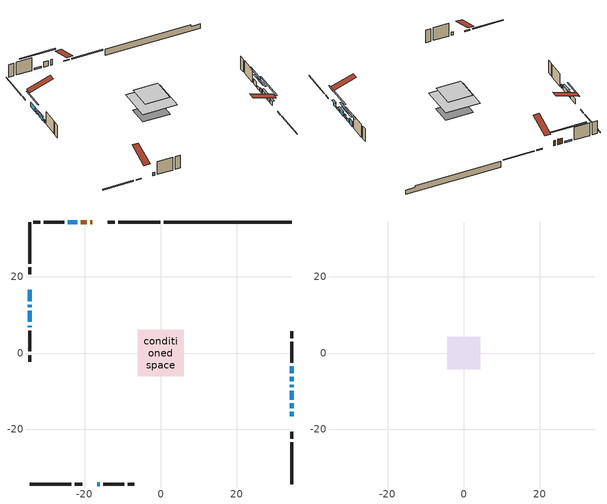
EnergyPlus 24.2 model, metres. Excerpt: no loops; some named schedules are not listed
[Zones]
conditioned space
 floor adiabatic (AdiabaticFloorConstruction): -6.05,-6.05 -6.05,6.05 6.05,6.05 6.05,-6.05 z2.75
 floor foundation (Slab1 construction): -4.86,-3.55 -4.86,3.55 4.86,3.55 4.86,-3.55 z-2.04
 wall outside (RimJoist1 construction): -0.19,34.39 -11.11,34.39 / -34.39,-34.39 -23.47,-34.39 / -34.39,34.39 -34.39,23.47 / 34.39,-34.39 34.39,-23.47 z0.31:0.61
 wall outside (RimJoist2 construction): -12.04,34.39 -13.92,34.39 / -22.54,-34.39 -20.66,-34.39 / -34.39,22.54 -34.39,20.66 / 34.39,-22.54 34.39,-20.66 z0.31:0.61
 wall outside (AdiabaticWallConstruction 1): -17.97,34.39 -18.54,34.39 / -19.47,34.39 -20.99,34.39 z0.31:2.34
 wall outside (AdiabaticWallConstruction): 34.39,-16.61 34.39,-15.39 / -34.39,11.14 -34.39,8.14 / 34.39,-12.31 34.39,-9.87 z0.31:1.83; -34.39,16.61 -34.39,13.61 z0.31:2.11; -34.39,12.68 -34.39,12.07 / -16.61,-34.39 -16,-34.39 / -34.39,7.21 -34.39,6.81 z0.31:1.53; 34.39,-14.46 34.39,-13.24 / -21.92,34.39 -24.36,34.39 z0.31:0.92; 34.39,-8.95 34.39,-8.33 z0.31:1.84; 34.39,-7.41 34.39,-6.19 z0.31:1.33; 34.39,-5.26 34.39,-3.43 z0.31:2.39
 wall outside (Wall1 construction): -25.29,34.39 -30.77,34.39 / -15.07,-34.39 -9.59,-34.39 / -34.39,5.88 -34.39,0.4 / 34.39,-2.5 34.39,2.98 z0.31:5.19
 wall outside (Wall3 construction): -31.7,34.39 -33.46,34.39 / -8.66,-34.39 -6.9,-34.39 / -34.39,-0.53 -34.39,-2.3 / 34.39,3.91 34.39,5.67 z0.31:5.19
 wall foundation (FoundationWall1 construction): 0.74,34.39,-2.04 0.74,34.39,0.31 31.03,34.39,0.31 31.03,34.39,-0.35 34.39,34.39,-0.35 34.39,34.39,-2.04
 window (WindowConstruction): 34.39,-16.61 34.39,-15.39 z0.31:1.83
 window (WindowConstruction 5): -34.39,16.61 -34.39,13.61 z0.31:2.11
 window (WindowConstruction 6): -34.39,12.68 -34.39,12.07 z0.31:1.53
 window (WindowConstruction 7): -34.39,11.14 -34.39,8.14 z0.31:1.83
 window (WindowConstruction 10): 34.39,-14.46 34.39,-13.24 z0.31:0.92
 window (WindowConstruction 11): -21.92,34.39 -24.36,34.39 z0.31:0.92
 window (WindowConstruction 1): 34.39,-12.31 34.39,-9.87 z0.31:1.83
 window (WindowConstruction 8): -16.61,-34.39 -16,-34.39 z0.31:1.53
 window (WindowConstruction 2): 34.39,-8.94 34.39,-8.34 z0.31:1.83
 window (WindowConstruction 3): 34.39,-7.41 34.39,-6.19 z0.31:1.32
 window (WindowConstruction 4): 34.39,-5.26 34.39,-3.43 z0.31:2.39
 window (WindowConstruction 9): -34.39,7.21 -34.39,6.81 z0.31:1.53
 door (Door): -17.97,34.39 -18.54,34.39 z0.31:2.34
 door (Door 1): -19.47,34.39 -20.99,34.39 z0.31:2.34
 ceiling adiabatic (AdiabaticFloorConstruction): 6.05,-6.05 6.05,6.05 -6.05,6.05 -6.05,-6.05 z2.75
attic - vented
 floor to conditioned space (Floor1 construction Reversed): -4.28,-4.28 -4.28,4.28 4.28,4.28 4.28,-4.28 z5.19
 roof outside (Roof1 construction): -17.04,34.39,5.19 -17.04,26.06,7.96 -14.85,26.06,7.96 -14.85,34.39,5.19; -17.54,-34.39,5.19 -17.54,-26.06,7.96 -19.73,-26.06,7.96 -19.73,-34.39,5.19; -34.39,17.54,5.19 -26.06,17.54,7.96 -26.06,19.73,7.96 -34.39,19.73,5.19; 34.39,-17.54,5.19 26.06,-17.54,7.96 26.06,-19.73,7.96 34.39,-19.73,5.19
shading: 34.39,-15.09 34.39,-16.91 35,-16.91 35,-15.09 z2.13; -34.39,10.97 -34.39,19.25 -34.81,19.25 -34.81,10.97 z4.75; -34.39,11.77 -34.39,12.98 -35,12.98 -35,11.77 z1.83; -34.39,7.84 -34.39,11.44 -35,11.44 -35,7.84 z2.13; 34.39,-8.16 34.39,-19.54 34.81,-19.54 34.81,-8.16 z6; -29.44,34.39 -16.84,34.39 -16.84,34.81 -29.44,34.81 z6; 34.39,-9.57 34.39,-12.61 35,-12.61 35,-9.57 z2.13; 34.39,-5.7 34.39,-11.58 34.81,-11.58 34.81,-5.7 z4.47; 34.39,-3.55 34.39,-10.05 34.81,-10.05 34.81,-3.55 z3.96; 34.39,-0.79 34.39,-7.9 34.81,-7.9 34.81,-0.79 z5.03
[Building]
Building 1: Terrain=Suburbs
[Site:Location]
Quebec Intl AP_QC: Latitude {deg}=46.8; Longitude {deg}=-71.38; Time Zone {hr}=-5; Elevation {m}=74; Keep Site Location Information=Yes
[Site:GroundTemperature:Shallow]
0.0108218, -2.24938, -2.43038, -1.3578, 2.94801, 7.23376, 10.9493, 13.303, 13.5029, 11.5886, 7.96783, 3.81355
[Site:WaterMainsTemperature]
Calculation Method=Schedule; Temperature Schedule=mains temperature schedule
[Material] Roughness=Rough; Thermal Absorptance=0.9
Name | Thickness {m} | Conductivity {W/m-K} | Density {kg/m3} | Specific Heat {J/kg-K} | Solar Absorptance | Visible Absorptance
asphalt or fiberglass shingles | 0.00635 | 0.162714 | 1121.4 | 1465.45 | 0.4 | 0.4
ceiling loosefill ins | 0.169333 | 0.0480833 | 16.02 | 1046.75 | 0.7 | 0.7
ceiling stud and cavity | 0.1397 | 0.0757758 | 65.682 | 1177.47 | 0.7 | 0.7
concrete 4.0 in. | 0.1016 | 1.803125 | 2242.8 | 837.4 | 0.7 | 0.7
concrete 8.0 in. | 0.2032 | 1.803125 | 2242.8 | 837.4 | 0.7 | 0.7
door material | 0.04445 | 0.053851 | 512.64 | 1214.23 | 0.7 | 0.7
exterior vertical ins | 0.0111466 | 0.029427 | 32.04 | 1214.23 | 0.7 | 0.7
floor covering | 0.0127 | 0.0433444 | 54.468 | 1339.84 | 0.6 | 0.6
floor rigid ins; wall rigid ins 1 | 0.512978 | 0.029427 | 32.04 | 1214.23 | 0.7 | 0.7
floor stud and cavity | 0.1397 | 1.75129 | 37.0049 | 1207.88 | 0.7 | 0.7
furniture material conditioned space 1 | 0.1524 | 0.115458 | 640.8 | 1214.23 | 0.6 | 0.6
gypsum board | 0.0127 | 0.160291 | 801 | 837.4 | 0.6 | 0.6
gypsum board 1 | 0.0127 | 0.160291 | 801 | 837.4 | 0.7 | 0.7
osb sheathing 0.5 in. | 0.0127 | 0.115458 | 512.64 | 1214.23 | 0.7 | 0.7
osb sheathing 0.75 in. | 0.01905 | 0.115458 | 512.64 | 1214.23 | 0.7 | 0.7
osb sheathing 2.0 in. | 0.0508 | 0.115458 | 512.64 | 1214.23 | 0.7 | 0.7
rim joist stud and cavity | 0.0508 | 0.147604 | 50.32683 | 1063.81 | 0.6 | 0.6
rim joist stud and cavity 1 | 0.0508 | 0.433314 | 125.044 | 1163.47 | 0.6 | 0.6
wall rigid ins | 0.051816 | 0.029427 | 32.04 | 1214.23 | 0.7 | 0.7
wall stud and cavity | 0.1397 | 0.160606 | 139.0536 | 1170.24 | 0.7 | 0.7
wall stud and cavity 1 | 0.1397 | 0.141173 | 139.0536 | 1170.24 | 0.7 | 0.7
wall stud and cavity 2 | 0.0889 | 0.380278 | 52.3479 | 1209.89 | 0.7 | 0.7
wall stud and cavity 3 | 0.0889 | 0.391764 | 83.0341 | 1211.67 | 0.7 | 0.7
wood siding | 0.0254 | 0.102417 | 544.68 | 1172.36 | 0.4 | 0.4
wood siding 1; wood siding 2; wood siding 3 | 0.0254 | 0.102417 | 544.68 | 1172.36 | 0.7 | 0.7
[WindowMaterial:SimpleGlazingSystem]
Name | U-Factor {W/m2-K} | Solar Heat Gain Coefficient
WindowMaterial | 2.98038 | 0.54
WindowMaterial 1 | 2.92474 | 0.62
WindowMaterial 2 | 2.94518 | 0.59
WindowMaterial 3 | 2.97414 | 0.6
WindowMaterial 4 | 2.79244 | 0.64
WindowMaterial 5 | 2.77314 | 0.53
WindowMaterial 6 | 2.790737 | 0.63
WindowMaterial 7 | 2.96789 | 0.62
WindowMaterial 8 | 3.01559 | 0.58
WindowMaterial 9 | 3.01842 | 0.5
[Construction]
AdiabaticFloorConstruction: floor stud and cavity, floor rigid ins, osb sheathing 0.75 in., floor covering
AdiabaticWallConstruction: wood siding 2, wall rigid ins 1, wall stud and cavity 2, gypsum board
AdiabaticWallConstruction 1: wood siding 3, wall rigid ins 1, wall stud and cavity 2, gypsum board
Door; Door 1: door material
Floor1 construction Reversed: gypsum board, ceiling stud and cavity, ceiling loosefill ins
FoundationWall1 construction: concrete 8.0 in., gypsum board 1
furniture construction conditioned space 1: furniture material conditioned space 1
PartitionWallConstruction: gypsum board, wall stud and cavity 3, gypsum board
RimJoist1 construction: wood siding 1, rim joist stud and cavity
RimJoist2 construction: wood siding 1, osb sheathing 2.0 in., rim joist stud and cavity 1
Roof1 construction: asphalt or fiberglass shingles
Slab1 construction: concrete 4.0 in.
Wall1 construction: wood siding, wall rigid ins, osb sheathing 0.5 in., wall stud and cavity, gypsum board
Wall3 construction: wood siding, wall rigid ins, osb sheathing 0.5 in., wall stud and cavity 1, gypsum board
WindowConstruction; WindowConstruction 2: WindowMaterial
WindowConstruction 1: WindowMaterial 1
WindowConstruction 10; WindowConstruction 11: WindowMaterial 9
WindowConstruction 3: WindowMaterial 2
WindowConstruction 4: WindowMaterial 3
WindowConstruction 5: WindowMaterial 4
WindowConstruction 6: WindowMaterial 5
WindowConstruction 7: WindowMaterial 6
WindowConstruction 8: WindowMaterial 7
WindowConstruction 9: WindowMaterial 8
[Zone] Multiplier=1; Part of Total Floor Area=Yes
Name | Volume {m3}
attic - vented | 32.9604
conditioned space | 551.2
[Space]
Name | Zone | Volume {m3}
attic - vented 1 | attic - vented | 32.9604
conditioned space 1 | conditioned space | 551.2
[ZoneInfiltration:EffectiveLeakageArea]
infil attic - vented 1: Zone or Space=attic - vented 1; Schedule=Always On Discrete; Effective Air Leakage Area {cm2}=2700.18; Stack Coefficient=0.000193068; Wind Coefficient=9.38805e-06
[ZoneMixing]
whole house fan mix: Zone or Space=attic - vented; Schedule=Always On Continuous; Design Flow Rate Calculation Method=Flow/Zone; Design Flow Rate {m3/s}=0; Source Zone or Space=conditioned space
[SurfaceProperty:ExposedFoundationPerimeter]
Slab1: Exposed Perimeter Calculation Method=TotalExposedPerimeter; Total Exposed Perimeter {m}=33.651
[InternalMass] Zone or ZoneList=conditioned space; Space or SpaceList=conditioned space 1
Name | Construction | Surface Area {m2}
furniture mass conditioned space 1 | furniture construction conditioned space 1 | 86.12
partition wall mass | PartitionWallConstruction | 215.3
[Lights]
interior lighting: Zone or ZoneList or Space or SpaceList=conditioned space 1; Schedule=interior lighting schedule; Design Level Calculation Method=LightingLevel; Lighting Level {W}=343.2; Return Air Fraction=0; Fraction Radiant=0.6; Fraction Visible=0.2; Fraction Replaceable=1
[People]
occupants: Zone or ZoneList or Space or SpaceList=conditioned space 1; Number of People Schedule=occupants schedule; Number of People Calculation Method=People; Number of People=3; Fraction Radiant=0.314171; Sensible Heat Fraction=0.56303; Activity Level Schedule=occupants activity schedule; Carbon Dioxide Generation Rate {m3/s-W}=0; Enable ASHRAE 55 Comfort Warnings=No; Mean Radiant Temperature Calculation Type=EnclosureAveraged
[ElectricEquipment] Zone or ZoneList or Space or SpaceList=conditioned space 1; Design Level Calculation Method=EquipmentLevel
Name | Schedule | Design Level {W} | Fraction Latent | Fraction Radiant | Fraction Lost
clothes dryer | clothes dryer schedule | 140.772 | 0.015 | 0.081 | 0.85
clothes washer | clothes washer schedule | 32.1985 | 0.03 | 0.162 | 0.7
cooking range | cooking range schedule | 215.147 | 0.08 | 0.432 | 0.2
dishwasher | dishwasher schedule | 66.8632 | 0.3 | 0.18 | 0.4
fridge | fridge schedule | 72.9452 | 0 | 0.6 | 0
mech vent bath fan 0 | mech vent bath fan 0 schedule | 50.2 | 0 | 0 | 1
mech vent bath fan 1 | mech vent bath fan 1 schedule | 50.2 | 0 | 0 | 1
mech vent house fan | mech vent house fan schedule | 0 | 0 | 0 | 1
mech vent house fan cfis | mech vent house fan cfis schedule | 0 | 0 | 0 | 0
mech vent range fan 0 | mech vent range fan 0 schedule | 57 | 0 | 0 | 1
misc plug loads | misc plug loads schedule | 494.7 | 0.045 | 0.513 | 0.1
whole house fan | Always On Discrete | 0 | 0 | 0 | 1
[OtherEquipment] Zone or ZoneList or Space or SpaceList=conditioned space 1; Design Level Calculation Method=EquipmentLevel
Name | Fuel Type | Schedule | Design Level {W} | Fraction Latent | Fraction Radiant | Fraction Lost
clothes dryer 1 | Electricity | clothes dryer schedule | 0 | 0.015 | 0.081 | 0.85
cooking range 1 | Electricity | cooking range schedule | 0 | 0.08 | 0.432 | 0.2
general water use latent | None | general water use schedule | 62.594 | 1 | 0 | 0
general water use sensible | None | general water use schedule | -61.6891 | 0 | 0.6 | 0
mech vent house fan latent load | None | Always On Discrete | 0 | 1 | 0 | 0
mech vent house fan sensible load | None | Always On Discrete | 0 | 0 | 0 | 0
water heater energy adjustment1 | Electricity | Always On Discrete | 0.01 | 0 | 0 | 1
[ZoneInfiltration:DesignFlowRate] Zone or ZoneList or Space or SpaceList=conditioned space 1; Schedule=Always On Discrete; Design Flow Rate Calculation Method=Flow/Zone; Design Flow Rate {m3/s}=0
infil flow; natural vent flow; whole house fan flow
[AvailabilityManager:Scheduled]
air source heat pump airloop Availability Manager: Schedule=Always On Discrete
[Foundation:Kiva]
Foundation Kiva 1: Initial Indoor Air Temperature {C}=18; Wall Height Above Grade {m}=0.310012; Wall Depth Below Slab {m}=0.2032; Custom Block Material Name 1=exterior vertical ins; Custom Block Depth 1 {m}=2.350008; Custom Block X Position 1 {m}=0.2159; Custom Block Z Position 1 {m}=0
[Foundation:Kiva:Settings]
Soil Conductivity {W/m-K}=0.849921; Soil Density {kg/m3}=1842.3; Soil Specific Heat {J/kg-K}=418.7; Ground Solar Absorptivity=0.9; Ground Thermal Absorptivity=0.9; Ground Surface Roughness {m}=0.03; Far-Field Width {m}=40; Deep-Ground Boundary Condition=ZeroFlux; Deep-Ground Depth {m}=40; Minimum Cell Dimension {m}=0.2; Maximum Cell Growth Coefficient=3; Simulation Timestep=Timestep
[Exterior:Lights]
exterior lighting: Schedule=exterior lighting schedule; Design Level {W}=75.6
[EnergyManagementSystem:GlobalVariable]
air_source_heat_pump_airloop_Fan_RTF
infil_program_Qfan
infil_program_Qinf
natural_vent_program_Qnv
natural_vent_program_Qwhf
[EnergyManagementSystem:Sensor]
Name | Output:Variable or Output:Meter Index Key | Output:Variable or Output:Meter
airflow_gain | infil flow | Infiltration Sensible Heat Gain Energy
airflow_gain_1 | natural vent flow | Infiltration Sensible Heat Gain Energy
airflow_gain_2 | whole house fan flow | Infiltration Sensible Heat Gain Energy
airflow_loss | infil flow | Infiltration Sensible Heat Loss Energy
airflow_loss_1 | natural vent flow | Infiltration Sensible Heat Loss Energy
airflow_loss_2 | whole house fan flow | Infiltration Sensible Heat Loss Energy
clg_load_cond |  | Cooling:EnergyTransfer:Zone:CONDITIONED SPACE
clg_sp_s; clg_sp_s_1 | cooling setpoint | Schedule Value
clothes_dryer_exhaust_0_sch_s | clothes dryer exhaust 0 schedule | Schedule Value
cool_season | cooling season schedule | Schedule Value
htg_load_cond |  | Heating:EnergyTransfer:Zone:CONDITIONED SPACE
htg_sp_s; htg_sp_s_1 | heating setpoint | Schedule Value
ig_ee_conv | clothes dryer | Electric Equipment Convective Heating Energy
ig_ee_conv_2 | cooking range | Electric Equipment Convective Heating Energy
ig_ee_conv_4 | fridge | Electric Equipment Convective Heating Energy
ig_ee_conv_5 | misc plug loads | Electric Equipment Convective Heating Energy
ig_ee_conv_6 | whole house fan | Electric Equipment Convective Heating Energy
ig_ee_rad | clothes dryer | Electric Equipment Radiant Heating Energy
ig_ee_rad_2 | cooking range | Electric Equipment Radiant Heating Energy
ig_ee_rad_4 | fridge | Electric Equipment Radiant Heating Energy
ig_ee_rad_5 | misc plug loads | Electric Equipment Radiant Heating Energy
ig_ee_rad_6 | whole house fan | Electric Equipment Radiant Heating Energy
ig_lgt_conv | interior lighting | Lights Convective Heating Energy
ig_lgt_rad | interior lighting | Lights Radiant Heating Energy
ig_lgt_vis | interior lighting | Lights Visible Radiation Heating Energy
ig_oe_conv | clothes dryer 1 | Other Equipment Convective Heating Energy
ig_oe_conv_1 | cooking range 1 | Other Equipment Convective Heating Energy
ig_oe_conv_2 | general water use latent | Other Equipment Convective Heating Energy
ig_oe_conv_3 | general water use sensible | Other Equipment Convective Heating Energy
ig_oe_conv_4 | water heater energy adjustment1 | Other Equipment Convective Heating Energy
ig_oe_rad | clothes dryer 1 | Other Equipment Radiant Heating Energy
ig_oe_rad_1 | cooking range 1 | Other Equipment Radiant Heating Energy
ig_oe_rad_2 | general water use latent | Other Equipment Radiant Heating Energy
ig_oe_rad_3 | general water use sensible | Other Equipment Radiant Heating Energy
ig_oe_rad_4 | water heater energy adjustment1 | Other Equipment Radiant Heating Energy
ig_ppl_conv | occupants | People Convective Heating Energy
ig_ppl_rad | occupants | People Radiant Heating Energy
im_conv | furniture mass conditioned space 1 | Surface Inside Face Convection Heat Gain Energy
im_conv_1 | partition wall mass | Surface Inside Face Convection Heat Gain Energy
im_ig | furniture mass conditioned space 1 | Surface Inside Face Internal Gains Radiation Heat Gain Energy
im_ig_1 | partition wall mass | Surface Inside Face Internal Gains Radiation Heat Gain Energy
im_lgt | furniture mass conditioned space 1 | Surface Inside Face Lights Radiation Heat Gain Energy
im_lgt_1 | partition wall mass | Surface Inside Face Lights Radiation Heat Gain Energy
im_sol | furniture mass conditioned space 1 | Surface Inside Face Solar Radiation Heat Gain Energy
im_sol_1 | partition wall mass | Surface Inside Face Solar Radiation Heat Gain Energy
im_surf | furniture mass conditioned space 1 | Surface Inside Face Net Surface Thermal Radiation Heat Gain Energy
im_surf_1 | partition wall mass | Surface Inside Face Net Surface Thermal Radiation Heat Gain Energy
mech_vent_bath_fan_0_sch_s | mech vent bath fan 0 schedule | Schedule Value
mech_vent_bath_fan_1_sch_s | mech vent bath fan 1 schedule | Schedule Value
mech_vent_range_fan_0_sch_s | mech vent range fan 0 schedule | Schedule Value
mv_conv | mech vent bath fan 0 | Electric Equipment Convective Heating Energy
mv_conv_1 | mech vent bath fan 1 | Electric Equipment Convective Heating Energy
mv_conv_2 | mech vent house fan | Electric Equipment Convective Heating Energy
mv_conv_3 | mech vent house fan cfis | Electric Equipment Convective Heating Energy
mv_conv_4 | mech vent range fan 0 | Electric Equipment Convective Heating Energy
mv_conv_5 | mech vent house fan latent load | Other Equipment Convective Heating Energy
mv_conv_6 | mech vent house fan sensible load | Other Equipment Convective Heating Energy
mv_rad | mech vent bath fan 0 | Electric Equipment Radiant Heating Energy
mv_rad_1 | mech vent bath fan 1 | Electric Equipment Radiant Heating Energy
mv_rad_2 | mech vent house fan | Electric Equipment Radiant Heating Energy
mv_rad_3 | mech vent house fan cfis | Electric Equipment Radiant Heating Energy
mv_rad_4 | mech vent range fan 0 | Electric Equipment Radiant Heating Energy
mv_rad_5 | mech vent house fan latent load | Other Equipment Radiant Heating Energy
mv_rad_6 | mech vent house fan sensible load | Other Equipment Radiant Heating Energy
natural_vent_s | natural vent schedule | Schedule Value
out_pb_s |  | Site Outdoor Air Barometric Pressure
out_wt_s |  | Site Outdoor Air Humidity Ratio
site_vw_s |  | Site Wind Speed
ss_back_out | Window1 | Surface Window Shortwave from Zone Back Out Window Heat Transfer Rate
ss_back_out_1 | Window10 | Surface Window Shortwave from Zone Back Out Window Heat Transfer Rate
ss_back_out_10 | Window8 | Surface Window Shortwave from Zone Back Out Window Heat Transfer Rate
ss_back_out_11 | Window9 | Surface Window Shortwave from Zone Back Out Window Heat Transfer Rate
ss_back_out_2 | Window12 | Surface Window Shortwave from Zone Back Out Window Heat Transfer Rate
ss_back_out_3 | Window13 | Surface Window Shortwave from Zone Back Out Window Heat Transfer Rate
ss_back_out_4 | Window15 | Surface Window Shortwave from Zone Back Out Window Heat Transfer Rate
ss_back_out_5 | Window16 | Surface Window Shortwave from Zone Back Out Window Heat Transfer Rate
ss_back_out_6 | Window3 | Surface Window Shortwave from Zone Back Out Window Heat Transfer Rate
ss_back_out_7 | Window5 | Surface Window Shortwave from Zone Back Out Window Heat Transfer Rate
ss_back_out_8 | Window6 | Surface Window Shortwave from Zone Back Out Window Heat Transfer Rate
ss_back_out_9 | Window7 | Surface Window Shortwave from Zone Back Out Window Heat Transfer Rate
ss_conv | Door1 | Surface Inside Face Convection Heat Gain Energy
ss_conv_1 | Door2 | Surface Inside Face Convection Heat Gain Energy
ss_conv_10 | Window6 | Surface Inside Face Convection Heat Gain Energy
ss_conv_11 | Window7 | Surface Inside Face Convection Heat Gain Energy
ss_conv_12 | Window8 | Surface Inside Face Convection Heat Gain Energy
ss_conv_13 | Window9 | Surface Inside Face Convection Heat Gain Energy
ss_conv_2 | Window1 | Surface Inside Face Convection Heat Gain Energy
ss_conv_3 | Window10 | Surface Inside Face Convection Heat Gain Energy
ss_conv_4 | Window12 | Surface Inside Face Convection Heat Gain Energy
ss_conv_5 | Window13 | Surface Inside Face Convection Heat Gain Energy
ss_conv_6 | Window15 | Surface Inside Face Convection Heat Gain Energy
ss_conv_7 | Window16 | Surface Inside Face Convection Heat Gain Energy
ss_conv_8 | Window3 | Surface Inside Face Convection Heat Gain Energy
ss_conv_9 | Window5 | Surface Inside Face Convection Heat Gain Energy
ss_ig | Door1 | Surface Inside Face Internal Gains Radiation Heat Gain Energy
ss_ig_1 | Door2 | Surface Inside Face Internal Gains Radiation Heat Gain Energy
ss_ig_10 | Window6 | Surface Inside Face Internal Gains Radiation Heat Gain Energy
ss_ig_11 | Window7 | Surface Inside Face Internal Gains Radiation Heat Gain Energy
ss_ig_12 | Window8 | Surface Inside Face Internal Gains Radiation Heat Gain Energy
ss_ig_13 | Window9 | Surface Inside Face Internal Gains Radiation Heat Gain Energy
ss_ig_2 | Window1 | Surface Inside Face Internal Gains Radiation Heat Gain Energy
ss_ig_3 | Window10 | Surface Inside Face Internal Gains Radiation Heat Gain Energy
ss_ig_4 | Window12 | Surface Inside Face Internal Gains Radiation Heat Gain Energy
ss_ig_5 | Window13 | Surface Inside Face Internal Gains Radiation Heat Gain Energy
ss_ig_6 | Window15 | Surface Inside Face Internal Gains Radiation Heat Gain Energy
ss_ig_7 | Window16 | Surface Inside Face Internal Gains Radiation Heat Gain Energy
ss_ig_8 | Window3 | Surface Inside Face Internal Gains Radiation Heat Gain Energy
ss_ig_9 | Window5 | Surface Inside Face Internal Gains Radiation Heat Gain Energy
ss_lgt | Door1 | Surface Inside Face Lights Radiation Heat Gain Energy
ss_lgt_1 | Door2 | Surface Inside Face Lights Radiation Heat Gain Energy
ss_sol | Door1 | Surface Inside Face Solar Radiation Heat Gain Energy
ss_sol_1 | Door2 | Surface Inside Face Solar Radiation Heat Gain Energy
ss_surf | Door1 | Surface Inside Face Net Surface Thermal Radiation Heat Gain Energy
ss_surf_1 | Door2 | Surface Inside Face Net Surface Thermal Radiation Heat Gain Energy
ss_surf_10 | Window6 | Surface Inside Face Net Surface Thermal Radiation Heat Gain Energy
ss_surf_11 | Window7 | Surface Inside Face Net Surface Thermal Radiation Heat Gain Energy
ss_surf_12 | Window8 | Surface Inside Face Net Surface Thermal Radiation Heat Gain Energy
ss_surf_13 | Window9 | Surface Inside Face Net Surface Thermal Radiation Heat Gain Energy
ss_surf_2 | Window1 | Surface Inside Face Net Surface Thermal Radiation Heat Gain Energy
ss_surf_3 | Window10 | Surface Inside Face Net Surface Thermal Radiation Heat Gain Energy
ss_surf_4 | Window12 | Surface Inside Face Net Surface Thermal Radiation Heat Gain Energy
ss_surf_5 | Window13 | Surface Inside Face Net Surface Thermal Radiation Heat Gain Energy
ss_surf_6 | Window15 | Surface Inside Face Net Surface Thermal Radiation Heat Gain Energy
ss_surf_7 | Window16 | Surface Inside Face Net Surface Thermal Radiation Heat Gain Energy
ss_surf_8 | Window3 | Surface Inside Face Net Surface Thermal Radiation Heat Gain Energy
ss_surf_9 | Window5 | Surface Inside Face Net Surface Thermal Radiation Heat Gain Energy
ss_trans_in | Window1 | Surface Window Transmitted Solar Radiation Rate
ss_trans_in_1 | Window10 | Surface Window Transmitted Solar Radiation Rate
ss_trans_in_10 | Window8 | Surface Window Transmitted Solar Radiation Rate
ss_trans_in_11 | Window9 | Surface Window Transmitted Solar Radiation Rate
ss_trans_in_2 | Window12 | Surface Window Transmitted Solar Radiation Rate
ss_trans_in_3 | Window13 | Surface Window Transmitted Solar Radiation Rate
ss_trans_in_4 | Window15 | Surface Window Transmitted Solar Radiation Rate
ss_trans_in_5 | Window16 | Surface Window Transmitted Solar Radiation Rate
ss_trans_in_6 | Window3 | Surface Window Transmitted Solar Radiation Rate
ss_trans_in_7 | Window5 | Surface Window Transmitted Solar Radiation Rate
ss_trans_in_8 | Window6 | Surface Window Transmitted Solar Radiation Rate
ss_trans_in_9 | Window7 | Surface Window Transmitted Solar Radiation Rate
ss_trans_out | Window1 | Surface Inside Face Initial Transmitted Diffuse Transmitted Out Window Solar Radiation Rate
ss_trans_out_1 | Window10 | Surface Inside Face Initial Transmitted Diffuse Transmitted Out Window Solar Radiation Rate
ss_trans_out_10 | Window8 | Surface Inside Face Initial Transmitted Diffuse Transmitted Out Window Solar Radiation Rate
ss_trans_out_11 | Window9 | Surface Inside Face Initial Transmitted Diffuse Transmitted Out Window Solar Radiation Rate
ss_trans_out_2 | Window12 | Surface Inside Face Initial Transmitted Diffuse Transmitted Out Window Solar Radiation Rate
ss_trans_out_3 | Window13 | Surface Inside Face Initial Transmitted Diffuse Transmitted Out Window Solar Radiation Rate
ss_trans_out_4 | Window15 | Surface Inside Face Initial Transmitted Diffuse Transmitted Out Window Solar Radiation Rate
ss_trans_out_5 | Window16 | Surface Inside Face Initial Transmitted Diffuse Transmitted Out Window Solar Radiation Rate
ss_trans_out_6 | Window3 | Surface Inside Face Initial Transmitted Diffuse Transmitted Out Window Solar Radiation Rate
ss_trans_out_7 | Window5 | Surface Inside Face Initial Transmitted Diffuse Transmitted Out Window Solar Radiation Rate
ss_trans_out_8 | Window6 | Surface Inside Face Initial Transmitted Diffuse Transmitted Out Window Solar Radiation Rate
ss_trans_out_9 | Window7 | Surface Inside Face Initial Transmitted Diffuse Transmitted Out Window Solar Radiation Rate
s_conv | Floor1 | Surface Inside Face Convection Heat Gain Energy
s_conv_1 | FoundationWall1 | Surface Inside Face Convection Heat Gain Energy
s_conv_10 | RimJoist2:270 | Surface Inside Face Convection Heat Gain Energy
s_conv_11 | RimJoist2:90 | Surface Inside Face Convection Heat Gain Energy
s_conv_12 | Slab1 | Surface Inside Face Convection Heat Gain Energy
